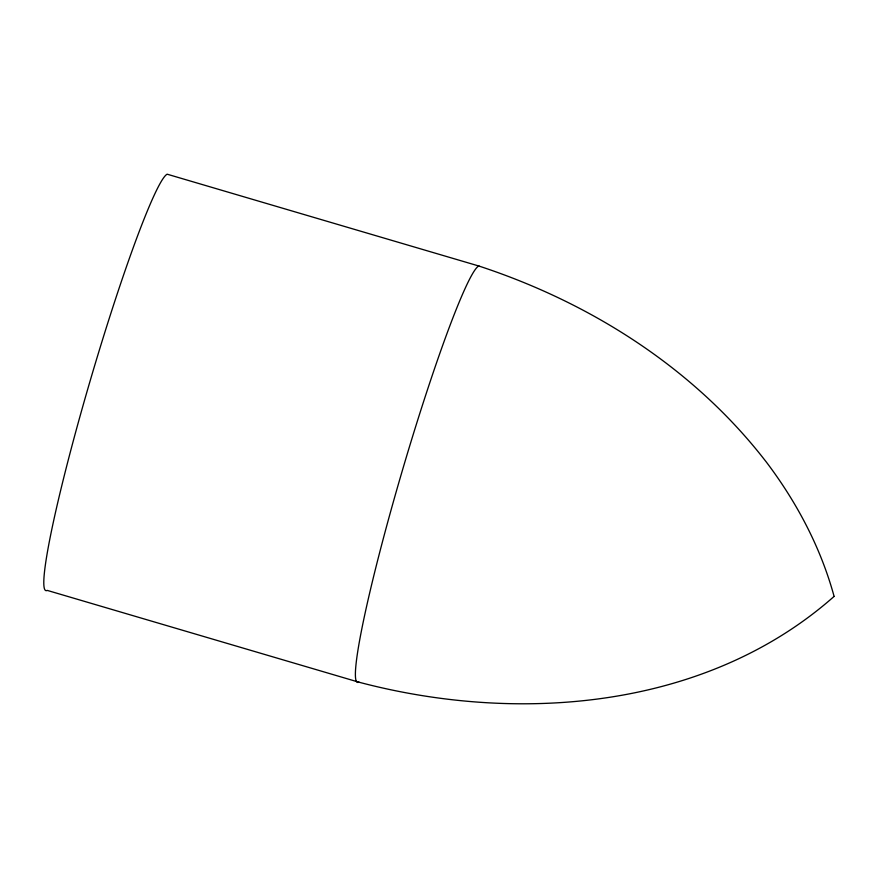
<?xml version="1.0" encoding="UTF-8"?>
<svg xmlns="http://www.w3.org/2000/svg" width="878" height="878" viewBox="0 0 878 878"><rect width="100%" height="100%" fill="white"/><g stroke="black" fill="none" stroke-linecap="round" stroke-linejoin="round"><path stroke-width="1.32" d="M479.147 266.1L167.149 174.195A217.195 16.748 -73.6 0 0 86.483 393.443A217.195 16.748 -73.6 0 0 47.214 590.389L359.212 682.294M834.1 596.414C706.219 709.49 518.283 724.306 358.795 682.162A217.195 16.748 -73.6 0 1 398.074 485.227A217.195 16.748 -73.6 0 1 478.729 265.979C589.467 302.262 692.522 367.311 764.595 459.831L766.296 461.993C796.763 502.271 820.776 547.576 834.1 596.414"/></g></svg>
